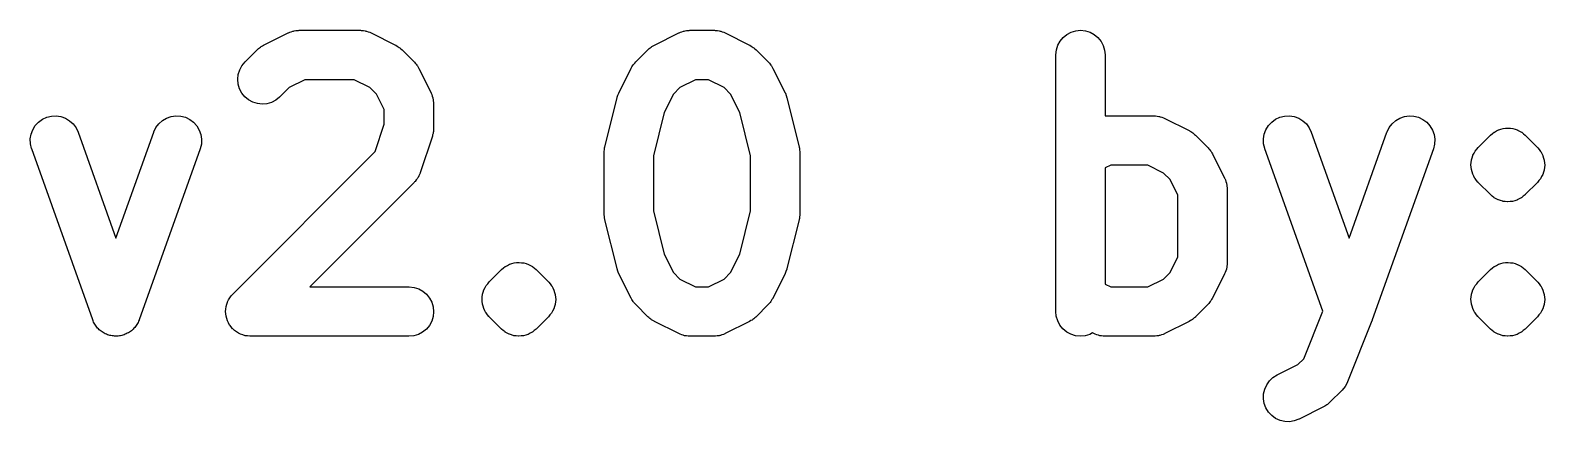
# Model space of a CAD drawing. Extents: x 0.47 to 2.43, y -7.79 to -4.92.
# Drawn here: x 2.1195 to 2.4219, y -7.1081 to -7.03 of the extents above; entities that cross this region are included whole.
import ezdxf

# ---------------------------------------------------------------- set-up
doc = ezdxf.new("R2010")
doc.units = 0
doc.header["$MEASUREMENT"] = 0
doc.layers.add('BLACK', color=7, linetype='CONTINUOUS')

msp = doc.modelspace()

# ---------------------------------------------------------------- linework, layer by layer
at = {"layer": 'BLACK', "linetype": 'CONTINUOUS'}
for p, q in [((2.16613, -7.033), (2.171, -7.03056)), ((2.171, -7.03056), (2.17107, -7.03053)), ((2.17107, -7.03053), (2.1712, -7.03048)), ((2.1712, -7.03048), (2.17133, -7.03041)), ((2.17133, -7.03041), (2.17165, -7.03032)), ((2.17165, -7.03032), (2.17197, -7.0302)), ((2.17197, -7.0302), (2.17211, -7.03018)), ((2.17211, -7.03018), (2.17225, -7.03014)), ((2.17225, -7.03014), (2.17258, -7.0301)), ((2.17258, -7.0301), (2.17292, -7.03005)), ((2.17292, -7.03005), (2.17306, -7.03006)), ((2.17306, -7.03006), (2.1732, -7.03004)), ((2.1732, -7.03004), (2.18539, -7.03004)), ((2.18539, -7.03004), (2.18546, -7.03004)), ((2.18546, -7.03004), (2.1856, -7.03006)), ((2.1856, -7.03006), (2.18575, -7.03006)), ((2.18575, -7.03006), (2.18608, -7.03011)), ((2.18608, -7.03011), (2.18641, -7.03015)), ((2.18641, -7.03015), (2.18655, -7.03019)), ((2.18655, -7.03019), (2.18669, -7.03022)), ((2.18669, -7.03022), (2.18701, -7.03034)), ((2.18701, -7.03034), (2.18733, -7.03044)), ((2.18733, -7.03044), (2.18746, -7.03051)), ((2.18746, -7.03051), (2.18759, -7.03056)), ((2.18759, -7.03056), (2.19247, -7.033)), ((2.24412, -7.033), (2.24899, -7.03056)), ((2.24899, -7.03056), (2.24906, -7.03053)), ((2.24906, -7.03053), (2.24919, -7.03048)), ((2.24919, -7.03048), (2.24932, -7.03041)), ((2.24932, -7.03041), (2.24964, -7.03032)), ((2.24964, -7.03032), (2.24996, -7.0302)), ((2.24996, -7.0302), (2.2501, -7.03018)), ((2.2501, -7.03018), (2.25024, -7.03014)), ((2.25024, -7.03014), (2.25057, -7.0301)), ((2.25057, -7.0301), (2.25091, -7.03005)), ((2.25091, -7.03005), (2.25105, -7.03006)), ((2.25105, -7.03006), (2.2512, -7.03004)), ((2.2512, -7.03004), (2.25607, -7.03004)), ((2.25607, -7.03004), (2.25614, -7.03004)), ((2.25614, -7.03004), (2.25628, -7.03006)), ((2.25628, -7.03006), (2.25643, -7.03006)), ((2.25643, -7.03006), (2.25676, -7.03011)), ((2.25676, -7.03011), (2.25709, -7.03015)), ((2.25709, -7.03015), (2.25723, -7.03019)), ((2.25723, -7.03019), (2.25737, -7.03022)), ((2.25737, -7.03022), (2.25769, -7.03034)), ((2.25769, -7.03034), (2.25801, -7.03044)), ((2.25801, -7.03044), (2.25814, -7.03051)), ((2.25814, -7.03051), (2.25827, -7.03056)), ((2.25827, -7.03056), (2.26314, -7.033)), ((2.32512, -7.03218), (2.32574, -7.03145)), ((2.32574, -7.03145), (2.32649, -7.03085)), ((2.32649, -7.03085), (2.32734, -7.0304)), ((2.32734, -7.0304), (2.32826, -7.03013)), ((2.32826, -7.03013), (2.32922, -7.03004)), ((2.32922, -7.03004), (2.33017, -7.03014)), ((2.33017, -7.03014), (2.33109, -7.03043)), ((2.33109, -7.03043), (2.33194, -7.03088)), ((2.33194, -7.03088), (2.33268, -7.0315)), ((2.16241, -7.03636), (2.16485, -7.03392)), ((2.16485, -7.03392), (2.1649, -7.03387)), ((2.1649, -7.03387), (2.16512, -7.0337)), ((2.16512, -7.0337), (2.16532, -7.03351)), ((2.16532, -7.03351), (2.16549, -7.0334)), ((2.16549, -7.0334), (2.16565, -7.03327)), ((2.16565, -7.03327), (2.1659, -7.03315)), ((2.1659, -7.03315), (2.16613, -7.033)), ((2.19247, -7.033), (2.19253, -7.03303)), ((2.19253, -7.03303), (2.19276, -7.03318)), ((2.19276, -7.03318), (2.193, -7.03331)), ((2.193, -7.03331), (2.19316, -7.03344)), ((2.19316, -7.03344), (2.19333, -7.03355)), ((2.19333, -7.03355), (2.19353, -7.03375)), ((2.19353, -7.03375), (2.19375, -7.03392)), ((2.19375, -7.03392), (2.19618, -7.03636)), ((2.2404, -7.03636), (2.24284, -7.03392)), ((2.24284, -7.03392), (2.24289, -7.03387)), ((2.24289, -7.03387), (2.24311, -7.0337)), ((2.24311, -7.0337), (2.24331, -7.03351)), ((2.24331, -7.03351), (2.24348, -7.0334)), ((2.24348, -7.0334), (2.24364, -7.03327)), ((2.24364, -7.03327), (2.24389, -7.03315)), ((2.24389, -7.03315), (2.24412, -7.033)), ((2.26314, -7.033), (2.26321, -7.03303)), ((2.26321, -7.03303), (2.26344, -7.03318)), ((2.26344, -7.03318), (2.26368, -7.03331)), ((2.26368, -7.03331), (2.26384, -7.03344)), ((2.26384, -7.03344), (2.26401, -7.03355)), ((2.26401, -7.03355), (2.26421, -7.03375)), ((2.26421, -7.03375), (2.26442, -7.03392)), ((2.26442, -7.03392), (2.26686, -7.03636)), ((2.32426, -7.0349), (2.32437, -7.03394)), ((2.32437, -7.03394), (2.32466, -7.03303)), ((2.32466, -7.03303), (2.32512, -7.03218)), ((2.33268, -7.0315), (2.33328, -7.03224)), ((2.33328, -7.03224), (2.33374, -7.03309)), ((2.33374, -7.03309), (2.33401, -7.03401)), ((2.33401, -7.03401), (2.33411, -7.03496)), ((2.16135, -7.03795), (2.1618, -7.0371)), ((2.1618, -7.0371), (2.16241, -7.03636)), ((2.19618, -7.03636), (2.19623, -7.03641)), ((2.19623, -7.03641), (2.1964, -7.03662)), ((2.1964, -7.03662), (2.19659, -7.03682)), ((2.19659, -7.03682), (2.1967, -7.037)), ((2.1967, -7.037), (2.19683, -7.03716)), ((2.19683, -7.03716), (2.19696, -7.0374)), ((2.19696, -7.0374), (2.1971, -7.03764)), ((2.23951, -7.03758), (2.23966, -7.03734)), ((2.23966, -7.03734), (2.23979, -7.0371)), ((2.23979, -7.0371), (2.23992, -7.03694)), ((2.23992, -7.03694), (2.24004, -7.03677)), ((2.24004, -7.03677), (2.24023, -7.03657)), ((2.24023, -7.03657), (2.2404, -7.03636)), ((2.26686, -7.03636), (2.26691, -7.03641)), ((2.26691, -7.03641), (2.26708, -7.03662)), ((2.26708, -7.03662), (2.26727, -7.03682)), ((2.26727, -7.03682), (2.26738, -7.037)), ((2.26738, -7.037), (2.26751, -7.03716)), ((2.26751, -7.03716), (2.26764, -7.0374)), ((2.26764, -7.0374), (2.26778, -7.03764)), ((2.32426, -7.03496), (2.32426, -7.0349)), ((2.32426, -7.08615), (2.32426, -7.03496)), ((2.33411, -7.03496), (2.33411, -7.0471)), ((2.16097, -7.03982), (2.16107, -7.03887)), ((2.16106, -7.04078), (2.16097, -7.03982)), ((2.16107, -7.03887), (2.16135, -7.03795)), ((2.17437, -7.03989), (2.17125, -7.04145)), ((2.18423, -7.03989), (2.17437, -7.03989)), ((2.18735, -7.04145), (2.18423, -7.03989)), ((2.1971, -7.03764), (2.19954, -7.04251)), ((2.23704, -7.04251), (2.23948, -7.03764)), ((2.23948, -7.03764), (2.23951, -7.03758)), ((2.25236, -7.03989), (2.24924, -7.04145)), ((2.25491, -7.03989), (2.25236, -7.03989)), ((2.25803, -7.04145), (2.25491, -7.03989)), ((2.26778, -7.03764), (2.27022, -7.04251)), ((2.16134, -7.0417), (2.16106, -7.04078)), ((2.16178, -7.04255), (2.16134, -7.0417)), ((2.16239, -7.04329), (2.16178, -7.04255)), ((2.16313, -7.04391), (2.16239, -7.04329)), ((2.16932, -7.04337), (2.16857, -7.04397)), ((2.16937, -7.04332), (2.16932, -7.04337)), ((2.17125, -7.04145), (2.16937, -7.04332)), ((2.18866, -7.04275), (2.18735, -7.04145)), ((2.19022, -7.04587), (2.18866, -7.04275)), ((2.19954, -7.04251), (2.19957, -7.04257)), ((2.19957, -7.04257), (2.19962, -7.04271)), ((2.19962, -7.04271), (2.19969, -7.04284)), ((2.19969, -7.04284), (2.19979, -7.04316)), ((2.19979, -7.04316), (2.1999, -7.04348)), ((2.1999, -7.04348), (2.19993, -7.04362)), ((2.23423, -7.05327), (2.23667, -7.04352)), ((2.23667, -7.04352), (2.23669, -7.04345)), ((2.23669, -7.04345), (2.2367, -7.04343)), ((2.2367, -7.04341), (2.23686, -7.04298)), ((2.2367, -7.04343), (2.2367, -7.04341)), ((2.23686, -7.04298), (2.23702, -7.04255)), ((2.23702, -7.04255), (2.23704, -7.04253)), ((2.23704, -7.04253), (2.23704, -7.04251)), ((2.24793, -7.04275), (2.24609, -7.04643)), ((2.24924, -7.04145), (2.24793, -7.04275)), ((2.25934, -7.04275), (2.25803, -7.04145)), ((2.26118, -7.04643), (2.25934, -7.04275)), ((2.27022, -7.04251), (2.27025, -7.04257)), ((2.27025, -7.04257), (2.27026, -7.0426)), ((2.27026, -7.0426), (2.27027, -7.04261)), ((2.27027, -7.04261), (2.27042, -7.04305)), ((2.27042, -7.04305), (2.27058, -7.04348)), ((2.27058, -7.04348), (2.27058, -7.0435)), ((2.27058, -7.0435), (2.27059, -7.04352)), ((2.27059, -7.04352), (2.27303, -7.05327)), ((2.16397, -7.04437), (2.16313, -7.04391)), ((2.16489, -7.04466), (2.16397, -7.04437)), ((2.16584, -7.04476), (2.16489, -7.04466)), ((2.1668, -7.04468), (2.16584, -7.04476)), ((2.16772, -7.04441), (2.1668, -7.04468)), ((2.16857, -7.04397), (2.16772, -7.04441)), ((2.19022, -7.04879), (2.19022, -7.04587)), ((2.19993, -7.04362), (2.19997, -7.04376)), ((2.19997, -7.04376), (2.2, -7.04409)), ((2.2, -7.04409), (2.20005, -7.04442)), ((2.20005, -7.04442), (2.20005, -7.04457)), ((2.20005, -7.04457), (2.20006, -7.04471)), ((2.20006, -7.04471), (2.20006, -7.04959)), ((2.24609, -7.04643), (2.24393, -7.05507)), ((2.26333, -7.05507), (2.26118, -7.04643)), ((2.12004, -7.04987), (2.12054, -7.04905)), ((2.12054, -7.04905), (2.12119, -7.04835)), ((2.12119, -7.04835), (2.12197, -7.04778)), ((2.12197, -7.04778), (2.12284, -7.04738)), ((2.12284, -7.04738), (2.12377, -7.04715)), ((2.12377, -7.04715), (2.12473, -7.04711)), ((2.12473, -7.04711), (2.12568, -7.04726)), ((2.12568, -7.04726), (2.12658, -7.04758)), ((2.12658, -7.04758), (2.12741, -7.04808)), ((2.12741, -7.04808), (2.12812, -7.04873)), ((2.12812, -7.04873), (2.12869, -7.0495)), ((2.12869, -7.0495), (2.1291, -7.05037)), ((2.14422, -7.0503), (2.14464, -7.04944)), ((2.14464, -7.04944), (2.14523, -7.04868)), ((2.14523, -7.04868), (2.14594, -7.04804)), ((2.14594, -7.04804), (2.14677, -7.04756)), ((2.14677, -7.04756), (2.14768, -7.04724)), ((2.14768, -7.04724), (2.14863, -7.04711)), ((2.14863, -7.04711), (2.14959, -7.04716)), ((2.14959, -7.04716), (2.15052, -7.0474)), ((2.15052, -7.0474), (2.15139, -7.04782)), ((2.15139, -7.04782), (2.15215, -7.04839)), ((2.15215, -7.04839), (2.1528, -7.04911)), ((2.1528, -7.04911), (2.15329, -7.04993)), ((2.1884, -7.05424), (2.19022, -7.04879)), ((2.20006, -7.04959), (2.20006, -7.04966)), ((2.33411, -7.0471), (2.34381, -7.0471)), ((2.34381, -7.0471), (2.34388, -7.0471)), ((2.34388, -7.0471), (2.34402, -7.04712)), ((2.34402, -7.04712), (2.34417, -7.04712)), ((2.34417, -7.04712), (2.3445, -7.04717)), ((2.3445, -7.04717), (2.34483, -7.04721)), ((2.34483, -7.04721), (2.34497, -7.04725)), ((2.34497, -7.04725), (2.34511, -7.04728)), ((2.34511, -7.04728), (2.34543, -7.0474)), ((2.34543, -7.0474), (2.34575, -7.0475)), ((2.34575, -7.0475), (2.34587, -7.04757)), ((2.34587, -7.04757), (2.34601, -7.04762)), ((2.34601, -7.04762), (2.35088, -7.05006)), ((2.36619, -7.04987), (2.36669, -7.04905)), ((2.36669, -7.04905), (2.36735, -7.04835)), ((2.36735, -7.04835), (2.36812, -7.04778)), ((2.36812, -7.04778), (2.36899, -7.04738)), ((2.36899, -7.04738), (2.36993, -7.04715)), ((2.36993, -7.04715), (2.37089, -7.04711)), ((2.37089, -7.04711), (2.37184, -7.04726)), ((2.37184, -7.04726), (2.37274, -7.04758)), ((2.37274, -7.04758), (2.37356, -7.04808)), ((2.37356, -7.04808), (2.37427, -7.04873)), ((2.37427, -7.04873), (2.37484, -7.0495)), ((2.37484, -7.0495), (2.37525, -7.05037)), ((2.39038, -7.0503), (2.3908, -7.04944)), ((2.3908, -7.04944), (2.39138, -7.04868)), ((2.39138, -7.04868), (2.3921, -7.04804)), ((2.3921, -7.04804), (2.39293, -7.04756)), ((2.39293, -7.04756), (2.39384, -7.04724)), ((2.39384, -7.04724), (2.39479, -7.04711)), ((2.39479, -7.04711), (2.39575, -7.04716)), ((2.39575, -7.04716), (2.39668, -7.0474)), ((2.39668, -7.0474), (2.39754, -7.04782)), ((2.39754, -7.04782), (2.39831, -7.04839)), ((2.39831, -7.04839), (2.39895, -7.04911)), ((2.39895, -7.04911), (2.39944, -7.04993)), ((2.4131, -7.04976), (2.41355, -7.04963)), ((2.41355, -7.04963), (2.41356, -7.04963)), ((2.41356, -7.04963), (2.41357, -7.04963)), ((2.41357, -7.04963), (2.41358, -7.04962)), ((2.41357, -7.04963), (2.41357, -7.04963)), ((2.41358, -7.04962), (2.41404, -7.04958)), ((2.41404, -7.04958), (2.4145, -7.04954)), ((2.4145, -7.04954), (2.41451, -7.04954)), ((2.41451, -7.04954), (2.41452, -7.04954)), ((2.41452, -7.04954), (2.41453, -7.04954)), ((2.41453, -7.04954), (2.41454, -7.04954)), ((2.41454, -7.04954), (2.415, -7.04959)), ((2.415, -7.04959), (2.41546, -7.04964)), ((2.11955, -7.05172), (2.1197, -7.05077)), ((2.11958, -7.05268), (2.11955, -7.05172)), ((2.1197, -7.05077), (2.12004, -7.04987)), ((2.1291, -7.05037), (2.13665, -7.07151)), ((2.13665, -7.07151), (2.1442, -7.05037)), ((2.1442, -7.05037), (2.14422, -7.0503)), ((2.15329, -7.04993), (2.15361, -7.05084)), ((2.15361, -7.05084), (2.15375, -7.05179)), ((2.15375, -7.05179), (2.1537, -7.05275)), ((2.19981, -7.05114), (2.19737, -7.05846)), ((2.19987, -7.05087), (2.19981, -7.05114)), ((2.19995, -7.05061), (2.19987, -7.05087)), ((2.19998, -7.05041), (2.19995, -7.05061)), ((2.20002, -7.05021), (2.19998, -7.05041)), ((2.20003, -7.04993), (2.20002, -7.05021)), ((2.20006, -7.04966), (2.20003, -7.04993)), ((2.35088, -7.05006), (2.35095, -7.05009)), ((2.35095, -7.05009), (2.35118, -7.05024)), ((2.35118, -7.05024), (2.35142, -7.05037)), ((2.35142, -7.05037), (2.35158, -7.0505)), ((2.35158, -7.0505), (2.35175, -7.05061)), ((2.35175, -7.05061), (2.35195, -7.05081)), ((2.35195, -7.05081), (2.35216, -7.05098)), ((2.35216, -7.05098), (2.3546, -7.05342)), ((2.36571, -7.05172), (2.36586, -7.05077)), ((2.36574, -7.05268), (2.36571, -7.05172)), ((2.36586, -7.05077), (2.36619, -7.04987)), ((2.37525, -7.05037), (2.3828, -7.07151)), ((2.3828, -7.07151), (2.39036, -7.05037)), ((2.39036, -7.05037), (2.39038, -7.0503)), ((2.39944, -7.04993), (2.39977, -7.05084)), ((2.39977, -7.05084), (2.39991, -7.05179)), ((2.39991, -7.05179), (2.39986, -7.05275)), ((2.40857, -7.05342), (2.41101, -7.05098)), ((2.41101, -7.05098), (2.41103, -7.05096)), ((2.41103, -7.05096), (2.41104, -7.05095)), ((2.41103, -7.05096), (2.41103, -7.05096)), ((2.41103, -7.05096), (2.41103, -7.05096)), ((2.41104, -7.05095), (2.41106, -7.05093)), ((2.41104, -7.05095), (2.41104, -7.05095)), ((2.41104, -7.05095), (2.41104, -7.05095)), ((2.41106, -7.05093), (2.41142, -7.05064)), ((2.41142, -7.05064), (2.41178, -7.05035)), ((2.41178, -7.05035), (2.41179, -7.05035)), ((2.41179, -7.05035), (2.41179, -7.05034)), ((2.41179, -7.05034), (2.4118, -7.05034)), ((2.4118, -7.05034), (2.41181, -7.05033)), ((2.41181, -7.05033), (2.41222, -7.05012)), ((2.41222, -7.05012), (2.41263, -7.04991)), ((2.41263, -7.04991), (2.41264, -7.0499)), ((2.41264, -7.0499), (2.41264, -7.0499)), ((2.41264, -7.0499), (2.41265, -7.0499)), ((2.41265, -7.0499), (2.41266, -7.04989)), ((2.41266, -7.04989), (2.4131, -7.04976)), ((2.41546, -7.04964), (2.41547, -7.04964)), ((2.41547, -7.04964), (2.41548, -7.04964)), ((2.41548, -7.04964), (2.41548, -7.04964)), ((2.41548, -7.04964), (2.41549, -7.04964)), ((2.41549, -7.04964), (2.41594, -7.04978)), ((2.41594, -7.04978), (2.41638, -7.04992)), ((2.41638, -7.04992), (2.41639, -7.04992)), ((2.41639, -7.04992), (2.41639, -7.04993)), ((2.41639, -7.04993), (2.4164, -7.04993)), ((2.4164, -7.04993), (2.41641, -7.04993)), ((2.41641, -7.04993), (2.41682, -7.05015)), ((2.41682, -7.05015), (2.41722, -7.05037)), ((2.41722, -7.05037), (2.41723, -7.05038)), ((2.41723, -7.05038), (2.41724, -7.05038)), ((2.41724, -7.05038), (2.41725, -7.05039)), ((2.41725, -7.05039), (2.41725, -7.05039)), ((2.41725, -7.05039), (2.41761, -7.05069)), ((2.41761, -7.05069), (2.41797, -7.05098)), ((2.41797, -7.05098), (2.4204, -7.05342)), ((2.1198, -7.05362), (2.11958, -7.05268)), ((2.11983, -7.05368), (2.1198, -7.05362)), ((2.13201, -7.0878), (2.11983, -7.05368)), ((2.15347, -7.05368), (2.14128, -7.0878)), ((2.1537, -7.05275), (2.15347, -7.05368)), ((2.15998, -7.08267), (2.1884, -7.05424)), ((2.23409, -7.05422), (2.23415, -7.05383)), ((2.2341, -7.05431), (2.23409, -7.05422)), ((2.23409, -7.05439), (2.2341, -7.05431)), ((2.23409, -7.05446), (2.23409, -7.05439)), ((2.23409, -7.06665), (2.23409, -7.05446)), ((2.23415, -7.05383), (2.2342, -7.05344)), ((2.2342, -7.05344), (2.23422, -7.05336)), ((2.23422, -7.05336), (2.23423, -7.05327)), ((2.24393, -7.05507), (2.24393, -7.06604)), ((2.26333, -7.06604), (2.26333, -7.05507)), ((2.27303, -7.05327), (2.27305, -7.05334)), ((2.27305, -7.05334), (2.27306, -7.05342)), ((2.27306, -7.05342), (2.27308, -7.05351)), ((2.27308, -7.05351), (2.27312, -7.0539)), ((2.27312, -7.0539), (2.27317, -7.05429)), ((2.27317, -7.05429), (2.27317, -7.05437)), ((2.27317, -7.05437), (2.27318, -7.05446)), ((2.27318, -7.05446), (2.27318, -7.06665)), ((2.3546, -7.05342), (2.35465, -7.05347)), ((2.35465, -7.05347), (2.35482, -7.05368)), ((2.35482, -7.05368), (2.35501, -7.05389)), ((2.35501, -7.05389), (2.35512, -7.05406)), ((2.35512, -7.05406), (2.35525, -7.05422)), ((2.35525, -7.05422), (2.35537, -7.05446)), ((2.35537, -7.05446), (2.35552, -7.0547)), ((2.35552, -7.0547), (2.35796, -7.05957)), ((2.36596, -7.05362), (2.36574, -7.05268)), ((2.36598, -7.05368), (2.36596, -7.05362)), ((2.37754, -7.08605), (2.36598, -7.05368)), ((2.39962, -7.05368), (2.38744, -7.0878)), ((2.39986, -7.05275), (2.39962, -7.05368)), ((2.40723, -7.05589), (2.40737, -7.05545)), ((2.40737, -7.05545), (2.40751, -7.05501)), ((2.40751, -7.05499), (2.40752, -7.05498)), ((2.40751, -7.05501), (2.40751, -7.05499)), ((2.40752, -7.05498), (2.40774, -7.05457)), ((2.40774, -7.05457), (2.40796, -7.05416)), ((2.40796, -7.05416), (2.40797, -7.05415)), ((2.40797, -7.05415), (2.40798, -7.05413)), ((2.40798, -7.05413), (2.40828, -7.05378)), ((2.40828, -7.05378), (2.40857, -7.05342)), ((2.4204, -7.05342), (2.42043, -7.05344)), ((2.42043, -7.05344), (2.42043, -7.05344)), ((2.42043, -7.05344), (2.42043, -7.05344)), ((2.42043, -7.05344), (2.42045, -7.05347)), ((2.42045, -7.05347), (2.42074, -7.05383)), ((2.42074, -7.05383), (2.42103, -7.05419)), ((2.42103, -7.05419), (2.42104, -7.05421)), ((2.42104, -7.05421), (2.42105, -7.05422)), ((2.42105, -7.05422), (2.42127, -7.05463)), ((2.42127, -7.05463), (2.42148, -7.05504)), ((2.42148, -7.05504), (2.42149, -7.05506)), ((2.42149, -7.05506), (2.42149, -7.05507)), ((2.42149, -7.05507), (2.42162, -7.05552)), ((2.42162, -7.05552), (2.42176, -7.05596)), ((2.19729, -7.05865), (2.19725, -7.05879)), ((2.19735, -7.05852), (2.19729, -7.05865)), ((2.19737, -7.05846), (2.19735, -7.05852)), ((2.33522, -7.05695), (2.33411, -7.0575)), ((2.33411, -7.0575), (2.33411, -7.08067)), ((2.34265, -7.05695), (2.33522, -7.05695)), ((2.34577, -7.05851), (2.34265, -7.05695)), ((2.34708, -7.05981), (2.34577, -7.05851)), ((2.40713, -7.05685), (2.40718, -7.05639)), ((2.40713, -7.05686), (2.40713, -7.05685)), ((2.40713, -7.05688), (2.40713, -7.05686)), ((2.40717, -7.05734), (2.40713, -7.05688)), ((2.40721, -7.0578), (2.40717, -7.05734)), ((2.40718, -7.05639), (2.40723, -7.05593)), ((2.40722, -7.05782), (2.40721, -7.0578)), ((2.40722, -7.05784), (2.40722, -7.05782)), ((2.40735, -7.05828), (2.40722, -7.05784)), ((2.40723, -7.05591), (2.40723, -7.05589)), ((2.40723, -7.05593), (2.40723, -7.05591)), ((2.40748, -7.05873), (2.40735, -7.05828)), ((2.4216, -7.05835), (2.42147, -7.05879)), ((2.42174, -7.05791), (2.4216, -7.05835)), ((2.42175, -7.05787), (2.42174, -7.05789)), ((2.42174, -7.05789), (2.42174, -7.05791)), ((2.42179, -7.05742), (2.42175, -7.05787)), ((2.42176, -7.05596), (2.42176, -7.05598)), ((2.42176, -7.05598), (2.42176, -7.05599)), ((2.42176, -7.05599), (2.4218, -7.05646)), ((2.42185, -7.05695), (2.42179, -7.05742)), ((2.4218, -7.05646), (2.42185, -7.05692)), ((2.42185, -7.05692), (2.42184, -7.05693)), ((2.42184, -7.05693), (2.42185, -7.05695)), ((2.19618, -7.06038), (2.17534, -7.08122)), ((2.19627, -7.06027), (2.19618, -7.06038)), ((2.19638, -7.06017), (2.19627, -7.06027)), ((2.19658, -7.0599), (2.19638, -7.06017)), ((2.19679, -7.05964), (2.19658, -7.0599)), ((2.19686, -7.05951), (2.19679, -7.05964)), ((2.19695, -7.05939), (2.19686, -7.05951)), ((2.19709, -7.05909), (2.19695, -7.05939)), ((2.19725, -7.05879), (2.19709, -7.05909)), ((2.34864, -7.06294), (2.34708, -7.05981)), ((2.35796, -7.05957), (2.35799, -7.05963)), ((2.35799, -7.05963), (2.35804, -7.05977)), ((2.35804, -7.05977), (2.35811, -7.0599)), ((2.35811, -7.0599), (2.3582, -7.06022)), ((2.3582, -7.06022), (2.35832, -7.06054)), ((2.35832, -7.06054), (2.35834, -7.06068)), ((2.35834, -7.06068), (2.35838, -7.06082)), ((2.35838, -7.06082), (2.35842, -7.06115)), ((2.35842, -7.06115), (2.35847, -7.06148)), ((2.35847, -7.06148), (2.35846, -7.06163)), ((2.35846, -7.06163), (2.35848, -7.06177)), ((2.40749, -7.05874), (2.40748, -7.05873)), ((2.40749, -7.05876), (2.40749, -7.05874)), ((2.40771, -7.05917), (2.40749, -7.05876)), ((2.40792, -7.05958), (2.40771, -7.05917)), ((2.40793, -7.05959), (2.40792, -7.05958)), ((2.40794, -7.05961), (2.40793, -7.05959)), ((2.40823, -7.05997), (2.40794, -7.05961)), ((2.40852, -7.06033), (2.40823, -7.05997)), ((2.40855, -7.06035), (2.40852, -7.06033)), ((2.40855, -7.06036), (2.40855, -7.06035)), ((2.40855, -7.06035), (2.40855, -7.06035)), ((2.40857, -7.06038), (2.40855, -7.06036)), ((2.41101, -7.06282), (2.40857, -7.06038)), ((2.4204, -7.06038), (2.41797, -7.06282)), ((2.4207, -7.06002), (2.4204, -7.06038)), ((2.42099, -7.05967), (2.4207, -7.06002)), ((2.421, -7.05965), (2.42099, -7.05967)), ((2.42101, -7.05964), (2.421, -7.05965)), ((2.42123, -7.05923), (2.42101, -7.05964)), ((2.42145, -7.05882), (2.42123, -7.05923)), ((2.42146, -7.05881), (2.42145, -7.05882)), ((2.42147, -7.05879), (2.42146, -7.05881)), ((2.34864, -7.07523), (2.34864, -7.06294)), ((2.35848, -7.06177), (2.35848, -7.0764)), ((2.41136, -7.06311), (2.41101, -7.06282)), ((2.41172, -7.06341), (2.41136, -7.06311)), ((2.41173, -7.06341), (2.41172, -7.06341)), ((2.41174, -7.06342), (2.41173, -7.06341)), ((2.41175, -7.06343), (2.41174, -7.06342)), ((2.41174, -7.06342), (2.41174, -7.06342)), ((2.41216, -7.06364), (2.41175, -7.06343)), ((2.41256, -7.06387), (2.41216, -7.06364)), ((2.41257, -7.06387), (2.41256, -7.06387)), ((2.41258, -7.06387), (2.41257, -7.06387)), ((2.41259, -7.06388), (2.41258, -7.06387)), ((2.4126, -7.06388), (2.41259, -7.06388)), ((2.41304, -7.06401), (2.4126, -7.06388)), ((2.41348, -7.06415), (2.41304, -7.06401)), ((2.41349, -7.06415), (2.41348, -7.06415)), ((2.4135, -7.06416), (2.41349, -7.06415)), ((2.41351, -7.06416), (2.4135, -7.06416)), ((2.41398, -7.06421), (2.41351, -7.06416)), ((2.41351, -7.06416), (2.41351, -7.06416)), ((2.41444, -7.06426), (2.41398, -7.06421)), ((2.41445, -7.06426), (2.41444, -7.06426)), ((2.41444, -7.06426), (2.41444, -7.06426)), ((2.41446, -7.06426), (2.41445, -7.06426)), ((2.41447, -7.06426), (2.41446, -7.06426)), ((2.41493, -7.06421), (2.41447, -7.06426)), ((2.41539, -7.06417), (2.41493, -7.06421)), ((2.4154, -7.06417), (2.41539, -7.06417)), ((2.41541, -7.06417), (2.4154, -7.06417)), ((2.41542, -7.06417), (2.41541, -7.06417)), ((2.41543, -7.06417), (2.41542, -7.06417)), ((2.41587, -7.06404), (2.41543, -7.06417)), ((2.41631, -7.06391), (2.41587, -7.06404)), ((2.41632, -7.0639), (2.41631, -7.06391)), ((2.41633, -7.0639), (2.41632, -7.0639)), ((2.41634, -7.0639), (2.41633, -7.0639)), ((2.41635, -7.06389), (2.41634, -7.0639)), ((2.41676, -7.06368), (2.41635, -7.06389)), ((2.41717, -7.06346), (2.41676, -7.06368)), ((2.41718, -7.06345), (2.41717, -7.06346)), ((2.41717, -7.06346), (2.41717, -7.06346)), ((2.41719, -7.06345), (2.41718, -7.06345)), ((2.4172, -7.06344), (2.41719, -7.06345)), ((2.41756, -7.06315), (2.4172, -7.06344)), ((2.41792, -7.06286), (2.41756, -7.06315)), ((2.41793, -7.06285), (2.41792, -7.06286)), ((2.41794, -7.06284), (2.41793, -7.06285)), ((2.41793, -7.06285), (2.41793, -7.06285)), ((2.41793, -7.06285), (2.41793, -7.06285)), ((2.41797, -7.06282), (2.41794, -7.06284)), ((2.41794, -7.06284), (2.41794, -7.06284)), ((2.41794, -7.06284), (2.41794, -7.06284)), ((2.2341, -7.06674), (2.23409, -7.06665)), ((2.23409, -7.06682), (2.2341, -7.06674)), ((2.23414, -7.06721), (2.23409, -7.06682)), ((2.23418, -7.0676), (2.23414, -7.06721)), ((2.23421, -7.06769), (2.23418, -7.0676)), ((2.23422, -7.06777), (2.23421, -7.06769)), ((2.23423, -7.06784), (2.23422, -7.06777)), ((2.24393, -7.06604), (2.24609, -7.07468)), ((2.26118, -7.07468), (2.26333, -7.06604)), ((2.27304, -7.06775), (2.27303, -7.06784)), ((2.27307, -7.06767), (2.27304, -7.06775)), ((2.27311, -7.06728), (2.27307, -7.06767)), ((2.27317, -7.06689), (2.27311, -7.06728)), ((2.27318, -7.06672), (2.27317, -7.0668)), ((2.27317, -7.0668), (2.27317, -7.06689)), ((2.27318, -7.06665), (2.27318, -7.06672)), ((2.23667, -7.07759), (2.23423, -7.06784)), ((2.27303, -7.06784), (2.27059, -7.07759)), ((2.21481, -7.07693), (2.21521, -7.07671)), ((2.21521, -7.07671), (2.21522, -7.07671)), ((2.21522, -7.07671), (2.21523, -7.07671)), ((2.21523, -7.07671), (2.21524, -7.07671)), ((2.21524, -7.07671), (2.21525, -7.0767)), ((2.21525, -7.0767), (2.21569, -7.07657)), ((2.21569, -7.07657), (2.21614, -7.07644)), ((2.21614, -7.07644), (2.21614, -7.07644)), ((2.21614, -7.07644), (2.21615, -7.07644)), ((2.21615, -7.07644), (2.21616, -7.07644)), ((2.21616, -7.07644), (2.21617, -7.07643)), ((2.21617, -7.07643), (2.21663, -7.07639)), ((2.21663, -7.07639), (2.21709, -7.07635)), ((2.21709, -7.07635), (2.2171, -7.07635)), ((2.2171, -7.07635), (2.21711, -7.07635)), ((2.21711, -7.07635), (2.21712, -7.07635)), ((2.21712, -7.07635), (2.21713, -7.07635)), ((2.21713, -7.07635), (2.21759, -7.0764)), ((2.21759, -7.0764), (2.21805, -7.07645)), ((2.21805, -7.07645), (2.21806, -7.07645)), ((2.21806, -7.07645), (2.21806, -7.07645)), ((2.21806, -7.07645), (2.21807, -7.07645)), ((2.21807, -7.07645), (2.21808, -7.07645)), ((2.21808, -7.07645), (2.21853, -7.07659)), ((2.21853, -7.07659), (2.21897, -7.07673)), ((2.21897, -7.07673), (2.21897, -7.07673)), ((2.21897, -7.07673), (2.21898, -7.07673)), ((2.21898, -7.07673), (2.21899, -7.07674)), ((2.21899, -7.07674), (2.219, -7.07674)), ((2.219, -7.07674), (2.2194, -7.07696)), ((2.24609, -7.07468), (2.24793, -7.07836)), ((2.25934, -7.07836), (2.26118, -7.07468)), ((2.34708, -7.07836), (2.34864, -7.07523)), ((2.35847, -7.07675), (2.35841, -7.07709)), ((2.35848, -7.07647), (2.35846, -7.07661)), ((2.35846, -7.07661), (2.35847, -7.07675)), ((2.35848, -7.0764), (2.35848, -7.07647)), ((2.41222, -7.07693), (2.41263, -7.07671)), ((2.41263, -7.07671), (2.41264, -7.07671)), ((2.41264, -7.07671), (2.41264, -7.07671)), ((2.41264, -7.07671), (2.41265, -7.07671)), ((2.41265, -7.07671), (2.41266, -7.0767)), ((2.41266, -7.0767), (2.4131, -7.07657)), ((2.4131, -7.07657), (2.41355, -7.07644)), ((2.41355, -7.07644), (2.41356, -7.07644)), ((2.41356, -7.07644), (2.41357, -7.07644)), ((2.41357, -7.07644), (2.41358, -7.07643)), ((2.41357, -7.07644), (2.41357, -7.07644)), ((2.41358, -7.07643), (2.41404, -7.07639)), ((2.41404, -7.07639), (2.4145, -7.07635)), ((2.4145, -7.07635), (2.41451, -7.07635)), ((2.41451, -7.07635), (2.41452, -7.07635)), ((2.41452, -7.07635), (2.41453, -7.07635)), ((2.41453, -7.07635), (2.41454, -7.07635)), ((2.41454, -7.07635), (2.415, -7.0764)), ((2.415, -7.0764), (2.41546, -7.07645)), ((2.41546, -7.07645), (2.41547, -7.07645)), ((2.41547, -7.07645), (2.41548, -7.07645)), ((2.41548, -7.07645), (2.41548, -7.07645)), ((2.41548, -7.07645), (2.41549, -7.07645)), ((2.41549, -7.07645), (2.41594, -7.07659)), ((2.41594, -7.07659), (2.41638, -7.07673)), ((2.41638, -7.07673), (2.41639, -7.07673)), ((2.41639, -7.07673), (2.41639, -7.07673)), ((2.41639, -7.07673), (2.4164, -7.07674)), ((2.4164, -7.07674), (2.41641, -7.07674)), ((2.41641, -7.07674), (2.41682, -7.07696)), ((2.21116, -7.08023), (2.21359, -7.07779)), ((2.21359, -7.07779), (2.21362, -7.07777)), ((2.21362, -7.07777), (2.21363, -7.07776)), ((2.21362, -7.07777), (2.21362, -7.07777)), ((2.21362, -7.07777), (2.21362, -7.07777)), ((2.21363, -7.07775), (2.21364, -7.07774)), ((2.21363, -7.07776), (2.21363, -7.07775)), ((2.21363, -7.07775), (2.21363, -7.07775)), ((2.21364, -7.07774), (2.214, -7.07745)), ((2.214, -7.07745), (2.21437, -7.07716)), ((2.21437, -7.07716), (2.21438, -7.07715)), ((2.21437, -7.07716), (2.21437, -7.07716)), ((2.21438, -7.07715), (2.21439, -7.07715)), ((2.21439, -7.07714), (2.21481, -7.07693)), ((2.21439, -7.07715), (2.21439, -7.07714)), ((2.2194, -7.07696), (2.21981, -7.07718)), ((2.21981, -7.07718), (2.21982, -7.07719)), ((2.21982, -7.07719), (2.21983, -7.07719)), ((2.21983, -7.07719), (2.21983, -7.0772)), ((2.21983, -7.0772), (2.21984, -7.0772)), ((2.21984, -7.0772), (2.2202, -7.0775)), ((2.2202, -7.0775), (2.22055, -7.07779)), ((2.22055, -7.07779), (2.22299, -7.08023)), ((2.23668, -7.07761), (2.23667, -7.07759)), ((2.23668, -7.07763), (2.23668, -7.07761)), ((2.23684, -7.07806), (2.23668, -7.07763)), ((2.23699, -7.07849), (2.23684, -7.07806)), ((2.23701, -7.07851), (2.23699, -7.07849)), ((2.23701, -7.07854), (2.23701, -7.07851)), ((2.23704, -7.0786), (2.23701, -7.07854)), ((2.23948, -7.08347), (2.23704, -7.0786)), ((2.24793, -7.07836), (2.24924, -7.07966)), ((2.24924, -7.07966), (2.25236, -7.08122)), ((2.25491, -7.08122), (2.25803, -7.07966)), ((2.25803, -7.07966), (2.25934, -7.07836)), ((2.27022, -7.0786), (2.26778, -7.08347)), ((2.27023, -7.07858), (2.27022, -7.0786)), ((2.27024, -7.07856), (2.27023, -7.07858)), ((2.2704, -7.07813), (2.27024, -7.07856)), ((2.27056, -7.0777), (2.2704, -7.07813)), ((2.27057, -7.07768), (2.27056, -7.0777)), ((2.27058, -7.07766), (2.27057, -7.07768)), ((2.27059, -7.07759), (2.27058, -7.07766)), ((2.34265, -7.08122), (2.34577, -7.07966)), ((2.34577, -7.07966), (2.34708, -7.07836)), ((2.35796, -7.0786), (2.35552, -7.08347)), ((2.35801, -7.07846), (2.35796, -7.0786)), ((2.35808, -7.07834), (2.35801, -7.07846)), ((2.35818, -7.07801), (2.35808, -7.07834)), ((2.3583, -7.0777), (2.35818, -7.07801)), ((2.35833, -7.07756), (2.3583, -7.0777)), ((2.35837, -7.07742), (2.35833, -7.07756)), ((2.35841, -7.07709), (2.35837, -7.07742)), ((2.40857, -7.08023), (2.41101, -7.07779)), ((2.41101, -7.07779), (2.41103, -7.07777)), ((2.41103, -7.07777), (2.41104, -7.07776)), ((2.41103, -7.07777), (2.41103, -7.07777)), ((2.41103, -7.07777), (2.41103, -7.07777)), ((2.41104, -7.07775), (2.41106, -7.07774)), ((2.41104, -7.07776), (2.41104, -7.07775)), ((2.41104, -7.07775), (2.41104, -7.07775)), ((2.41106, -7.07774), (2.41142, -7.07745)), ((2.41142, -7.07745), (2.41178, -7.07716)), ((2.41178, -7.07716), (2.41179, -7.07716)), ((2.41179, -7.07716), (2.41179, -7.07715)), ((2.41179, -7.07715), (2.4118, -7.07715)), ((2.4118, -7.07715), (2.41181, -7.07714)), ((2.41181, -7.07714), (2.41222, -7.07693)), ((2.41682, -7.07696), (2.41722, -7.07718)), ((2.41722, -7.07718), (2.41723, -7.07719)), ((2.41723, -7.07719), (2.41724, -7.07719)), ((2.41724, -7.07719), (2.41725, -7.0772)), ((2.41725, -7.0772), (2.41725, -7.0772)), ((2.41725, -7.0772), (2.41761, -7.0775)), ((2.41761, -7.0775), (2.41797, -7.07779)), ((2.41797, -7.07779), (2.4204, -7.08023)), ((2.15968, -7.08303), (2.15998, -7.08267)), ((2.17534, -7.08122), (2.19514, -7.08122)), ((2.19514, -7.08122), (2.19521, -7.08122)), ((2.19521, -7.08122), (2.19616, -7.08133)), ((2.19616, -7.08133), (2.19708, -7.08162)), ((2.19708, -7.08162), (2.19792, -7.08208)), ((2.19792, -7.08208), (2.19866, -7.0827)), ((2.19866, -7.0827), (2.19926, -7.08345)), ((2.20977, -7.0832), (2.20981, -7.08274)), ((2.20981, -7.08274), (2.20982, -7.08272)), ((2.20982, -7.0827), (2.20996, -7.08226)), ((2.20982, -7.08272), (2.20982, -7.0827)), ((2.20996, -7.08226), (2.21009, -7.08182)), ((2.21009, -7.08182), (2.2101, -7.0818)), ((2.2101, -7.0818), (2.21011, -7.08179)), ((2.21011, -7.08179), (2.21033, -7.08138)), ((2.21033, -7.08138), (2.21055, -7.08097)), ((2.21055, -7.08097), (2.21056, -7.08096)), ((2.21056, -7.08096), (2.21057, -7.08094)), ((2.21057, -7.08094), (2.21086, -7.08059)), ((2.21086, -7.08059), (2.21116, -7.08023)), ((2.22299, -7.08023), (2.22301, -7.08025)), ((2.22301, -7.08025), (2.22302, -7.08025)), ((2.22302, -7.08025), (2.22302, -7.08025)), ((2.22302, -7.08025), (2.22304, -7.08028)), ((2.22304, -7.08028), (2.22333, -7.08064)), ((2.22333, -7.08064), (2.22362, -7.081)), ((2.22362, -7.081), (2.22363, -7.08101)), ((2.22363, -7.08101), (2.22364, -7.08103)), ((2.22364, -7.08103), (2.22385, -7.08144)), ((2.22385, -7.08144), (2.22407, -7.08185)), ((2.22407, -7.08185), (2.22407, -7.08187)), ((2.22407, -7.08187), (2.22408, -7.08188)), ((2.22408, -7.08188), (2.22421, -7.08232)), ((2.22421, -7.08232), (2.22434, -7.08277)), ((2.22434, -7.08277), (2.22434, -7.08279)), ((2.22434, -7.08279), (2.22435, -7.0828)), ((2.22435, -7.0828), (2.22439, -7.08326)), ((2.25236, -7.08122), (2.25491, -7.08122)), ((2.33411, -7.08067), (2.33522, -7.08122)), ((2.33522, -7.08122), (2.34265, -7.08122)), ((2.40718, -7.0832), (2.40723, -7.08274)), ((2.40723, -7.0827), (2.40737, -7.08226)), ((2.40723, -7.08272), (2.40723, -7.0827)), ((2.40723, -7.08274), (2.40723, -7.08272)), ((2.40737, -7.08226), (2.40751, -7.08182)), ((2.40751, -7.0818), (2.40752, -7.08179)), ((2.40751, -7.08182), (2.40751, -7.0818)), ((2.40752, -7.08179), (2.40774, -7.08138)), ((2.40774, -7.08138), (2.40796, -7.08097)), ((2.40796, -7.08097), (2.40797, -7.08096)), ((2.40797, -7.08096), (2.40798, -7.08094)), ((2.40798, -7.08094), (2.40828, -7.08059)), ((2.40828, -7.08059), (2.40857, -7.08023)), ((2.4204, -7.08023), (2.42043, -7.08025)), ((2.42043, -7.08025), (2.42043, -7.08025)), ((2.42043, -7.08025), (2.42043, -7.08025)), ((2.42043, -7.08025), (2.42045, -7.08028)), ((2.42045, -7.08028), (2.42074, -7.08064)), ((2.42074, -7.08064), (2.42103, -7.081)), ((2.42103, -7.081), (2.42104, -7.08101)), ((2.42104, -7.08101), (2.42105, -7.08103)), ((2.42105, -7.08103), (2.42126, -7.08144)), ((2.42126, -7.08144), (2.42148, -7.08185)), ((2.42148, -7.08185), (2.42149, -7.08187)), ((2.42149, -7.08187), (2.42149, -7.08188)), ((2.42149, -7.08188), (2.42162, -7.08233)), ((2.42162, -7.08233), (2.42176, -7.08277)), ((2.42176, -7.08277), (2.42176, -7.08279)), ((2.42176, -7.08279), (2.42176, -7.0828)), ((2.42176, -7.0828), (2.4218, -7.08326)), ((2.15853, -7.08611), (2.15858, -7.08564)), ((2.15858, -7.08564), (2.15863, -7.08517)), ((2.15863, -7.08517), (2.15863, -7.08516)), ((2.15863, -7.08516), (2.15864, -7.08516)), ((2.15864, -7.08516), (2.15878, -7.0847)), ((2.15878, -7.0847), (2.15891, -7.08425)), ((2.15891, -7.08425), (2.15892, -7.08425)), ((2.15892, -7.08424), (2.15914, -7.08382)), ((2.15892, -7.08425), (2.15892, -7.08424)), ((2.15914, -7.08382), (2.15937, -7.08341)), ((2.15937, -7.0834), (2.15938, -7.08339)), ((2.15937, -7.08341), (2.15937, -7.0834)), ((2.15938, -7.08339), (2.15968, -7.08303)), ((2.19926, -7.08345), (2.1997, -7.0843)), ((2.1997, -7.0843), (2.19997, -7.08522)), ((2.19997, -7.08522), (2.20006, -7.08618)), ((2.20972, -7.08366), (2.20977, -7.0832)), ((2.20972, -7.08367), (2.20972, -7.08366)), ((2.20972, -7.08369), (2.20972, -7.08367)), ((2.20976, -7.08415), (2.20972, -7.08369)), ((2.2098, -7.08461), (2.20976, -7.08415)), ((2.2098, -7.08463), (2.2098, -7.08461)), ((2.20981, -7.08465), (2.2098, -7.08463)), ((2.20994, -7.08509), (2.20981, -7.08465)), ((2.21007, -7.08554), (2.20994, -7.08509)), ((2.21008, -7.08555), (2.21007, -7.08554)), ((2.21008, -7.08557), (2.21008, -7.08555)), ((2.2103, -7.08598), (2.21008, -7.08557)), ((2.22404, -7.08563), (2.22382, -7.08604)), ((2.22405, -7.08561), (2.22404, -7.08563)), ((2.22419, -7.08516), (2.22405, -7.0856)), ((2.22405, -7.0856), (2.22405, -7.08561)), ((2.22433, -7.08471), (2.22419, -7.08516)), ((2.22434, -7.08468), (2.22433, -7.0847)), ((2.22433, -7.0847), (2.22433, -7.08471)), ((2.22438, -7.08422), (2.22434, -7.08468)), ((2.22443, -7.08376), (2.22438, -7.08422)), ((2.22439, -7.08326), (2.22443, -7.08373)), ((2.22443, -7.08373), (2.22443, -7.08374)), ((2.22443, -7.08374), (2.22443, -7.08376)), ((2.23963, -7.08371), (2.23948, -7.08347)), ((2.23976, -7.08395), (2.23963, -7.08371)), ((2.23988, -7.08411), (2.23976, -7.08395)), ((2.23999, -7.08428), (2.23988, -7.08411)), ((2.24018, -7.08449), (2.23999, -7.08428)), ((2.24036, -7.0847), (2.24018, -7.08449)), ((2.2404, -7.08475), (2.24036, -7.0847)), ((2.24284, -7.08719), (2.2404, -7.08475)), ((2.26686, -7.08475), (2.26442, -7.08719)), ((2.26704, -7.08454), (2.26686, -7.08475)), ((2.26723, -7.08434), (2.26704, -7.08454)), ((2.26734, -7.08417), (2.26723, -7.08434)), ((2.26747, -7.08401), (2.26734, -7.08417)), ((2.2676, -7.08377), (2.26747, -7.08401)), ((2.26775, -7.08353), (2.2676, -7.08377)), ((2.26778, -7.08347), (2.26775, -7.08353)), ((2.3546, -7.08475), (2.35216, -7.08719)), ((2.35478, -7.08454), (2.3546, -7.08475)), ((2.35497, -7.08434), (2.35478, -7.08454)), ((2.35508, -7.08417), (2.35497, -7.08434)), ((2.35521, -7.08401), (2.35508, -7.08417)), ((2.35534, -7.08376), (2.35521, -7.08401)), ((2.35549, -7.08353), (2.35534, -7.08376)), ((2.35552, -7.08347), (2.35549, -7.08353)), ((2.40713, -7.08366), (2.40718, -7.0832)), ((2.40713, -7.08367), (2.40713, -7.08366)), ((2.40713, -7.08369), (2.40713, -7.08367)), ((2.40717, -7.08415), (2.40713, -7.08369)), ((2.40721, -7.08461), (2.40717, -7.08415)), ((2.40722, -7.08463), (2.40721, -7.08461)), ((2.40722, -7.08465), (2.40722, -7.08463)), ((2.40735, -7.08509), (2.40722, -7.08465)), ((2.40748, -7.08554), (2.40735, -7.08509)), ((2.40749, -7.08555), (2.40748, -7.08554)), ((2.40749, -7.08557), (2.40749, -7.08555)), ((2.40771, -7.08598), (2.40749, -7.08557)), ((2.42145, -7.08563), (2.42123, -7.08604)), ((2.42146, -7.08561), (2.42145, -7.08563)), ((2.42147, -7.0856), (2.42146, -7.08561)), ((2.4216, -7.08516), (2.42147, -7.0856)), ((2.42174, -7.08471), (2.4216, -7.08516)), ((2.42175, -7.08468), (2.42174, -7.0847)), ((2.42174, -7.0847), (2.42174, -7.08471)), ((2.4218, -7.08422), (2.42175, -7.08468)), ((2.4218, -7.08326), (2.42185, -7.08373)), ((2.42185, -7.08376), (2.4218, -7.08422)), ((2.42185, -7.08373), (2.42184, -7.08374)), ((2.42184, -7.08374), (2.42185, -7.08376)), ((2.13211, -7.08801), (2.13201, -7.0878)), ((2.13219, -7.08824), (2.13211, -7.08801)), ((2.13232, -7.08845), (2.13219, -7.08824)), ((2.13242, -7.08867), (2.13232, -7.08845)), ((2.13256, -7.08886), (2.13242, -7.08867)), ((2.13268, -7.08906), (2.13256, -7.08886)), ((2.14069, -7.08892), (2.14057, -7.08912)), ((2.14084, -7.08873), (2.14069, -7.08892)), ((2.14094, -7.08851), (2.14084, -7.08873)), ((2.14107, -7.0883), (2.14094, -7.08851)), ((2.14115, -7.08808), (2.14107, -7.0883)), ((2.14126, -7.08787), (2.14115, -7.08808)), ((2.14128, -7.0878), (2.14126, -7.08787)), ((2.15854, -7.08612), (2.15853, -7.08611)), ((2.15853, -7.08613), (2.15854, -7.08612)), ((2.15858, -7.0866), (2.15853, -7.08613)), ((2.15862, -7.08707), (2.15858, -7.0866)), ((2.15862, -7.08708), (2.15862, -7.08707)), ((2.15863, -7.08708), (2.15862, -7.08708)), ((2.15876, -7.08754), (2.15863, -7.08708)), ((2.15889, -7.08799), (2.15876, -7.08754)), ((2.1589, -7.088), (2.15889, -7.08799)), ((2.15912, -7.08842), (2.1589, -7.088)), ((2.1589, -7.088), (2.1589, -7.088)), ((2.15934, -7.08884), (2.15912, -7.08842)), ((2.15934, -7.08885), (2.15934, -7.08884)), ((2.15935, -7.08885), (2.15934, -7.08885)), ((2.15965, -7.08922), (2.15935, -7.08885)), ((2.19922, -7.0889), (2.19861, -7.08964)), ((2.19968, -7.08805), (2.19922, -7.0889)), ((2.19996, -7.08714), (2.19968, -7.08805)), ((2.20006, -7.08618), (2.19996, -7.08714)), ((2.21051, -7.08639), (2.2103, -7.08598)), ((2.21052, -7.0864), (2.21051, -7.08639)), ((2.21053, -7.08642), (2.21052, -7.0864)), ((2.21082, -7.08678), (2.21053, -7.08642)), ((2.21111, -7.08714), (2.21082, -7.08678)), ((2.21113, -7.08716), (2.21111, -7.08714)), ((2.21116, -7.08719), (2.21113, -7.08716)), ((2.21113, -7.08716), (2.21113, -7.08716)), ((2.21113, -7.08716), (2.21113, -7.08716)), ((2.21359, -7.08963), (2.21116, -7.08719)), ((2.22299, -7.08719), (2.22055, -7.08963)), ((2.22328, -7.08683), (2.22299, -7.08719)), ((2.22358, -7.08647), (2.22328, -7.08683)), ((2.22359, -7.08646), (2.22358, -7.08647)), ((2.2236, -7.08645), (2.22359, -7.08646)), ((2.22382, -7.08604), (2.2236, -7.08645)), ((2.24305, -7.08736), (2.24284, -7.08719)), ((2.24325, -7.08756), (2.24305, -7.08736)), ((2.24342, -7.08767), (2.24325, -7.08756)), ((2.24358, -7.0878), (2.24342, -7.08767)), ((2.24383, -7.08793), (2.24358, -7.0878)), ((2.24406, -7.08808), (2.24383, -7.08793)), ((2.24412, -7.08811), (2.24406, -7.08808)), ((2.24899, -7.09055), (2.24412, -7.08811)), ((2.26314, -7.08811), (2.25827, -7.09055)), ((2.26338, -7.08796), (2.26314, -7.08811)), ((2.26362, -7.08784), (2.26338, -7.08796)), ((2.26378, -7.08771), (2.26362, -7.08784)), ((2.26396, -7.0876), (2.26378, -7.08771)), ((2.26416, -7.08741), (2.26396, -7.0876)), ((2.26437, -7.08724), (2.26416, -7.08741)), ((2.26442, -7.08719), (2.26437, -7.08724)), ((2.32436, -7.0871), (2.32426, -7.08615)), ((2.32464, -7.08802), (2.32436, -7.0871)), ((2.32509, -7.08887), (2.32464, -7.08802)), ((2.32569, -7.08961), (2.32509, -7.08887)), ((2.35088, -7.08811), (2.34601, -7.09055)), ((2.35112, -7.08796), (2.35088, -7.08811)), ((2.35136, -7.08784), (2.35112, -7.08796)), ((2.35152, -7.08771), (2.35136, -7.08784)), ((2.3517, -7.0876), (2.35152, -7.08771)), ((2.3519, -7.08741), (2.3517, -7.0876)), ((2.35211, -7.08724), (2.3519, -7.08741)), ((2.35216, -7.08719), (2.35211, -7.08724)), ((2.37374, -7.09557), (2.37754, -7.08605)), ((2.38737, -7.08797), (2.3825, -7.10016)), ((2.38739, -7.08792), (2.38737, -7.08797)), ((2.38741, -7.08787), (2.38739, -7.08792)), ((2.38744, -7.0878), (2.38741, -7.08787)), ((2.40792, -7.08639), (2.40771, -7.08598)), ((2.40793, -7.0864), (2.40792, -7.08639)), ((2.40794, -7.08642), (2.40793, -7.0864)), ((2.40823, -7.08678), (2.40794, -7.08642)), ((2.40852, -7.08714), (2.40823, -7.08678)), ((2.40855, -7.08716), (2.40852, -7.08714)), ((2.40857, -7.08719), (2.40855, -7.08716)), ((2.40855, -7.08716), (2.40855, -7.08716)), ((2.40855, -7.08716), (2.40855, -7.08716)), ((2.41101, -7.08963), (2.40857, -7.08719)), ((2.4204, -7.08719), (2.41797, -7.08963)), ((2.4207, -7.08683), (2.4204, -7.08719)), ((2.42099, -7.08647), (2.4207, -7.08683)), ((2.421, -7.08646), (2.42099, -7.08647)), ((2.42101, -7.08645), (2.421, -7.08646)), ((2.42123, -7.08604), (2.42101, -7.08645)), ((2.13285, -7.08924), (2.13268, -7.08906)), ((2.13299, -7.08944), (2.13285, -7.08924)), ((2.13317, -7.0896), (2.13299, -7.08944)), ((2.13333, -7.08978), (2.13317, -7.0896)), ((2.13352, -7.08992), (2.13333, -7.08978)), ((2.1337, -7.09009), (2.13352, -7.08992)), ((2.1339, -7.09021), (2.1337, -7.09009)), ((2.13409, -7.09035), (2.1339, -7.09021)), ((2.13431, -7.09046), (2.13409, -7.09035)), ((2.13452, -7.09059), (2.13431, -7.09046)), ((2.13475, -7.09067), (2.13452, -7.09059)), ((2.13496, -7.09077), (2.13475, -7.09067)), ((2.1352, -7.09083), (2.13496, -7.09077)), ((2.13543, -7.09091), (2.1352, -7.09083)), ((2.13566, -7.09095), (2.13543, -7.09091)), ((2.13589, -7.09101), (2.13566, -7.09095)), ((2.13613, -7.09102), (2.13589, -7.09101)), ((2.13638, -7.09106), (2.13613, -7.09102)), ((2.13661, -7.09105), (2.13638, -7.09106)), ((2.13685, -7.09106), (2.13661, -7.09105)), ((2.13709, -7.09103), (2.13685, -7.09106)), ((2.13734, -7.09102), (2.13709, -7.09103)), ((2.13757, -7.09096), (2.13734, -7.09102)), ((2.1378, -7.09093), (2.13757, -7.09096)), ((2.13803, -7.09085), (2.1378, -7.09093)), ((2.13827, -7.09079), (2.13803, -7.09085)), ((2.13848, -7.09069), (2.13827, -7.09079)), ((2.13871, -7.09061), (2.13848, -7.09069)), ((2.13892, -7.09049), (2.13871, -7.09061)), ((2.13914, -7.09039), (2.13892, -7.09049)), ((2.13933, -7.09025), (2.13914, -7.09039)), ((2.13954, -7.09013), (2.13933, -7.09025)), ((2.13972, -7.08997), (2.13954, -7.09013)), ((2.13992, -7.08982), (2.13972, -7.08997)), ((2.14008, -7.08965), (2.13992, -7.08982)), ((2.14025, -7.08949), (2.14008, -7.08965)), ((2.1404, -7.0893), (2.14025, -7.08949)), ((2.14057, -7.08912), (2.1404, -7.0893)), ((2.15994, -7.08959), (2.15965, -7.08922)), ((2.15995, -7.08959), (2.15994, -7.08959)), ((2.15995, -7.0896), (2.15995, -7.08959)), ((2.16031, -7.0899), (2.15995, -7.0896)), ((2.16068, -7.09021), (2.16031, -7.0899)), ((2.16069, -7.09022), (2.16068, -7.09021)), ((2.16068, -7.09021), (2.16068, -7.09021)), ((2.1611, -7.09044), (2.16069, -7.09022)), ((2.16152, -7.09067), (2.1611, -7.09044)), ((2.16153, -7.09067), (2.16152, -7.09067)), ((2.16153, -7.09068), (2.16153, -7.09067)), ((2.16198, -7.09082), (2.16153, -7.09068)), ((2.16243, -7.09096), (2.16198, -7.09082)), ((2.16244, -7.09096), (2.16243, -7.09096)), ((2.16245, -7.09096), (2.16244, -7.09096)), ((2.16292, -7.09101), (2.16245, -7.09096)), ((2.16339, -7.09107), (2.16292, -7.09101)), ((2.1634, -7.09107), (2.16339, -7.09107)), ((2.16341, -7.09107), (2.1634, -7.09107)), ((2.1634, -7.09107), (2.1634, -7.09107)), ((2.16346, -7.09107), (2.16341, -7.09107)), ((2.19514, -7.09107), (2.16346, -7.09107)), ((2.1961, -7.09097), (2.19514, -7.09107)), ((2.19701, -7.0907), (2.1961, -7.09097)), ((2.19786, -7.09024), (2.19701, -7.0907)), ((2.19861, -7.08964), (2.19786, -7.09024)), ((2.21395, -7.08992), (2.21359, -7.08963)), ((2.21431, -7.09022), (2.21395, -7.08992)), ((2.21432, -7.09022), (2.21431, -7.09022)), ((2.21432, -7.09023), (2.21432, -7.09022)), ((2.21433, -7.09023), (2.21432, -7.09023)), ((2.21434, -7.09023), (2.21433, -7.09023)), ((2.21475, -7.09045), (2.21434, -7.09023)), ((2.21515, -7.09068), (2.21475, -7.09045)), ((2.21516, -7.09068), (2.21515, -7.09068)), ((2.21517, -7.09068), (2.21516, -7.09068)), ((2.21518, -7.09068), (2.21517, -7.09068)), ((2.21518, -7.09069), (2.21518, -7.09068)), ((2.21563, -7.09082), (2.21518, -7.09069)), ((2.21607, -7.09096), (2.21563, -7.09082)), ((2.21608, -7.09096), (2.21607, -7.09096)), ((2.21608, -7.09097), (2.21608, -7.09096)), ((2.21609, -7.09097), (2.21608, -7.09097)), ((2.2161, -7.09097), (2.21609, -7.09097)), ((2.21656, -7.09102), (2.2161, -7.09097)), ((2.21702, -7.09107), (2.21656, -7.09102)), ((2.21703, -7.09107), (2.21702, -7.09107)), ((2.21704, -7.09107), (2.21703, -7.09107)), ((2.21705, -7.09107), (2.21704, -7.09107)), ((2.21706, -7.09107), (2.21705, -7.09107)), ((2.21752, -7.09102), (2.21706, -7.09107)), ((2.21798, -7.09098), (2.21752, -7.09102)), ((2.21799, -7.09098), (2.21798, -7.09098)), ((2.218, -7.09098), (2.21799, -7.09098)), ((2.21801, -7.09098), (2.218, -7.09098)), ((2.218, -7.09098), (2.218, -7.09098)), ((2.21846, -7.09084), (2.21801, -7.09098)), ((2.2189, -7.09071), (2.21846, -7.09084)), ((2.21891, -7.09071), (2.2189, -7.09071)), ((2.21892, -7.09071), (2.21891, -7.09071)), ((2.21893, -7.0907), (2.21892, -7.09071)), ((2.21934, -7.09049), (2.21893, -7.0907)), ((2.21893, -7.0907), (2.21893, -7.0907)), ((2.21975, -7.09027), (2.21934, -7.09049)), ((2.21976, -7.09027), (2.21975, -7.09027)), ((2.21977, -7.09026), (2.21976, -7.09027)), ((2.21978, -7.09026), (2.21977, -7.09026)), ((2.22014, -7.08996), (2.21978, -7.09025)), ((2.21978, -7.09025), (2.21978, -7.09026)), ((2.22051, -7.08967), (2.22014, -7.08996)), ((2.22052, -7.08966), (2.22051, -7.08967)), ((2.22053, -7.08965), (2.22052, -7.08966)), ((2.22052, -7.08966), (2.22052, -7.08966)), ((2.22052, -7.08966), (2.22052, -7.08966)), ((2.22055, -7.08963), (2.22053, -7.08965)), ((2.22053, -7.08965), (2.22053, -7.08965)), ((2.22053, -7.08965), (2.22053, -7.08965)), ((2.24913, -7.0906), (2.24899, -7.09055)), ((2.24926, -7.09067), (2.24913, -7.0906)), ((2.24958, -7.09077), (2.24926, -7.09067)), ((2.24989, -7.09089), (2.24958, -7.09077)), ((2.25003, -7.09092), (2.24989, -7.09089)), ((2.25017, -7.09096), (2.25003, -7.09092)), ((2.25051, -7.091), (2.25017, -7.09096)), ((2.25084, -7.09105), (2.25051, -7.091)), ((2.25098, -7.09105), (2.25084, -7.09105)), ((2.25113, -7.09107), (2.25098, -7.09105)), ((2.2512, -7.09107), (2.25113, -7.09107)), ((2.25607, -7.09107), (2.2512, -7.09107)), ((2.25621, -7.09105), (2.25607, -7.09107)), ((2.25636, -7.09106), (2.25621, -7.09105)), ((2.25669, -7.09101), (2.25636, -7.09106)), ((2.25703, -7.09097), (2.25669, -7.09101)), ((2.25716, -7.09093), (2.25703, -7.09097)), ((2.25731, -7.09091), (2.25716, -7.09093)), ((2.25762, -7.09079), (2.25731, -7.09091)), ((2.25794, -7.0907), (2.25762, -7.09079)), ((2.25807, -7.09063), (2.25794, -7.0907)), ((2.25821, -7.09058), (2.25807, -7.09063)), ((2.25827, -7.09055), (2.25821, -7.09058)), ((2.32643, -7.09023), (2.32569, -7.08961)), ((2.32728, -7.09068), (2.32643, -7.09023)), ((2.3282, -7.09097), (2.32728, -7.09068)), ((2.32915, -7.09107), (2.3282, -7.09097)), ((2.33011, -7.09098), (2.32915, -7.09107)), ((2.33103, -7.09071), (2.33011, -7.09098)), ((2.33159, -7.09041), (2.33103, -7.09071)), ((2.33186, -7.09055), (2.33159, -7.09041)), ((2.33199, -7.0906), (2.33186, -7.09055)), ((2.33212, -7.09067), (2.33199, -7.0906)), ((2.33244, -7.09077), (2.33212, -7.09067)), ((2.33276, -7.09089), (2.33244, -7.09077)), ((2.3329, -7.09092), (2.33276, -7.09089)), ((2.33304, -7.09096), (2.3329, -7.09092)), ((2.33337, -7.091), (2.33304, -7.09096)), ((2.3337, -7.09105), (2.33337, -7.091)), ((2.33385, -7.09105), (2.3337, -7.09105)), ((2.33399, -7.09107), (2.33385, -7.09105)), ((2.33406, -7.09107), (2.33399, -7.09107)), ((2.34381, -7.09107), (2.33406, -7.09107)), ((2.34395, -7.09105), (2.34381, -7.09107)), ((2.3441, -7.09106), (2.34395, -7.09105)), ((2.34443, -7.09101), (2.3441, -7.09106)), ((2.34476, -7.09097), (2.34443, -7.09101)), ((2.3449, -7.09093), (2.34476, -7.09097)), ((2.34505, -7.09091), (2.3449, -7.09093)), ((2.34536, -7.09079), (2.34505, -7.09091)), ((2.34568, -7.0907), (2.34536, -7.09079)), ((2.34581, -7.09063), (2.34568, -7.0907)), ((2.34595, -7.09058), (2.34581, -7.09063)), ((2.34601, -7.09055), (2.34595, -7.09058)), ((2.41136, -7.08992), (2.41101, -7.08963)), ((2.41172, -7.09022), (2.41136, -7.08992)), ((2.41173, -7.09022), (2.41172, -7.09022)), ((2.41174, -7.09023), (2.41173, -7.09022)), ((2.41175, -7.09023), (2.41174, -7.09023)), ((2.41174, -7.09023), (2.41174, -7.09023)), ((2.41216, -7.09045), (2.41175, -7.09023)), ((2.41256, -7.09068), (2.41216, -7.09045)), ((2.41257, -7.09068), (2.41256, -7.09068)), ((2.41258, -7.09068), (2.41257, -7.09068)), ((2.41259, -7.09068), (2.41258, -7.09068)), ((2.4126, -7.09069), (2.41259, -7.09068)), ((2.41304, -7.09082), (2.4126, -7.09069)), ((2.41348, -7.09096), (2.41304, -7.09082)), ((2.41349, -7.09096), (2.41348, -7.09096)), ((2.4135, -7.09097), (2.41349, -7.09096)), ((2.41351, -7.09097), (2.4135, -7.09097)), ((2.41397, -7.09102), (2.41351, -7.09097)), ((2.41351, -7.09097), (2.41351, -7.09097)), ((2.41444, -7.09107), (2.41397, -7.09102)), ((2.41445, -7.09107), (2.41444, -7.09107)), ((2.41444, -7.09107), (2.41444, -7.09107)), ((2.41446, -7.09107), (2.41445, -7.09107)), ((2.41447, -7.09107), (2.41446, -7.09107)), ((2.41493, -7.09102), (2.41447, -7.09107)), ((2.41539, -7.09098), (2.41493, -7.09102)), ((2.4154, -7.09098), (2.41539, -7.09098)), ((2.41541, -7.09098), (2.4154, -7.09098)), ((2.41542, -7.09098), (2.41541, -7.09098)), ((2.41543, -7.09098), (2.41542, -7.09098)), ((2.41587, -7.09084), (2.41543, -7.09098)), ((2.41631, -7.09071), (2.41587, -7.09084)), ((2.41632, -7.09071), (2.41631, -7.09071)), ((2.41633, -7.09071), (2.41632, -7.09071)), ((2.41634, -7.0907), (2.41633, -7.09071)), ((2.41635, -7.0907), (2.41634, -7.0907)), ((2.41676, -7.09049), (2.41635, -7.0907)), ((2.41717, -7.09027), (2.41676, -7.09049)), ((2.41718, -7.09026), (2.41717, -7.09027)), ((2.41717, -7.09027), (2.41717, -7.09027)), ((2.41719, -7.09026), (2.41718, -7.09026)), ((2.4172, -7.09025), (2.41719, -7.09026)), ((2.41756, -7.08996), (2.4172, -7.09025)), ((2.41792, -7.08967), (2.41756, -7.08996)), ((2.41793, -7.08966), (2.41792, -7.08967)), ((2.41794, -7.08965), (2.41793, -7.08966)), ((2.41793, -7.08966), (2.41793, -7.08966)), ((2.41793, -7.08966), (2.41793, -7.08966)), ((2.41797, -7.08963), (2.41794, -7.08965)), ((2.41794, -7.08965), (2.41794, -7.08965)), ((2.41794, -7.08965), (2.41794, -7.08965)), ((2.36842, -7.0988), (2.37258, -7.09672)), ((2.37258, -7.09672), (2.37374, -7.09557)), ((2.36595, -7.10163), (2.36635, -7.10076)), ((2.36635, -7.10076), (2.36691, -7.09997)), ((2.36691, -7.09997), (2.3676, -7.09932)), ((2.3676, -7.09932), (2.36842, -7.0988)), ((2.38247, -7.10022), (2.38202, -7.10107)), ((2.3825, -7.10016), (2.38247, -7.10022)), ((2.36571, -7.10353), (2.36574, -7.10257)), ((2.36586, -7.10448), (2.36571, -7.10353)), ((2.36574, -7.10257), (2.36595, -7.10163)), ((2.38141, -7.10181), (2.37897, -7.10425)), ((2.382, -7.1011), (2.38141, -7.10181)), ((2.38202, -7.10107), (2.382, -7.1011)), ((2.3662, -7.10538), (2.36586, -7.10448)), ((2.36671, -7.10619), (2.3662, -7.10538)), ((2.36736, -7.1069), (2.36671, -7.10619)), ((2.36814, -7.10746), (2.36736, -7.1069)), ((2.37769, -7.10517), (2.37282, -7.10761)), ((2.37793, -7.10502), (2.37769, -7.10517)), ((2.37817, -7.1049), (2.37793, -7.10502)), ((2.37833, -7.10477), (2.37817, -7.1049)), ((2.37851, -7.10466), (2.37833, -7.10477)), ((2.37871, -7.10447), (2.37851, -7.10466)), ((2.37892, -7.1043), (2.37871, -7.10447)), ((2.37897, -7.10425), (2.37892, -7.1043)), ((2.36901, -7.10786), (2.36814, -7.10746)), ((2.36995, -7.10808), (2.36901, -7.10786)), ((2.37091, -7.10812), (2.36995, -7.10808)), ((2.37186, -7.10797), (2.37091, -7.10812)), ((2.37276, -7.10764), (2.37186, -7.10797)), ((2.37282, -7.10761), (2.37276, -7.10764))]:
    msp.add_line(p, q, dxfattribs=at)

doc.saveas('drawing.dxf')
